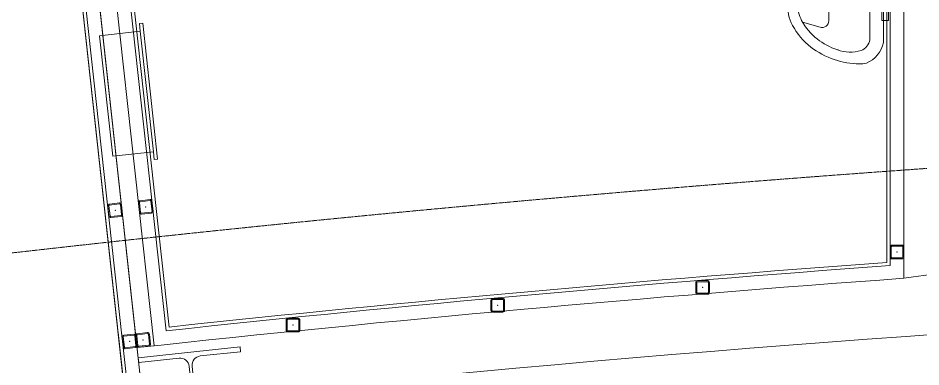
# Model space of a CAD drawing. Extents: x -2749 to 23780, y -1311 to 8245.
# Drawn here: x 9963 to 10227.5, y 2002.6 to 2104.7 of the extents above; entities that cross this region are included whole.
import ezdxf

# ---------------------------------------------------------------- set-up
doc = ezdxf.new("R2010")
doc.units = 0
doc.header["$MEASUREMENT"] = 0
doc.linetypes.add('DOT2', pattern=[0.125, 0, -0.125])
doc.linetypes.add('HIDDEN', pattern=[0.375, 0.25, -0.125])
doc.layers.get('0').update_dxf_attribs({"color": 9, "lineweight": 9})
for name, color, linetype, lineweight in [('05V', 9, 'Continuous', 9), ('06D', 9, 'Continuous', 9), ('10', 9, 'Continuous', 9), ('11', 9, 'Continuous', 9), ('20', 9, 'DOT2', 9), ('35', 9, 'Continuous', 9), ('40B', 9, 'Continuous', 9)]:
    doc.layers.add(name, color=color, linetype=linetype, lineweight=lineweight)

# ---------------------------------------------------------------- blocks, each defined once
blk = doc.blocks.new('v-ak-kagıt kutusu-p-s')
blk.add_line((-177.5, -10), (177.5, -10))
blk.add_lwpolyline([(-200, 0), (200, 0), (200, -10), (177.5, -10), (177.5, -130), (-177.5, -130), (-177.5, -10), (-200, -10), (-200, 0)], close=True)
blk = doc.blocks.new('v-k-pisuar01-p-s')
at = {"linetype": 'DOT2'}
blk.add_line((0, -33), (0, 5), dxfattribs=at)
for p, q in [((-5.07, -16), (4.66, -16)), ((6.59, -18.52), (5.19, -23.78)), ((-6.98, -18.56), (-5.47, -23.73))]:
    blk.add_line(p, q)
for points in [[(11.42, 0), (-11.42, 0, 0.252384), (-17.51, -5, 0.055826), (-17.74, -7, 0.088182), (-16.42, -14.39, 0.087476), (-12.79, -21.28, 0.105521), (-6.48, -26.6, 0.141396), (0.13, -28, 0.121036), (6.87, -26.29, 0.105521), (12.81, -21.28, 0.087476), (16.45, -14.39, 0.088182), (17.76, -7, 0.066704), (17.51, -5, 0.252384), (11.42, 0)], [(13.57, -13.47, 0.172375), (13.81, -6.52, 0.252384), (10.66, -3.93), (-10.66, -3.93, 0.252384), (-13.81, -6.52, 0.172375), (-13.57, -13.47, 0.087476), (-10.42, -19.44, 0.105521), (-5.06, -23.95, 0.144004), (0.01, -25, 0.123151), (5.45, -23.64, 0.105521), (10.44, -19.44, 0.087476), (13.59, -13.47)]]:
    blk.add_lwpolyline(points, format="xyb")
blk.add_lwpolyline([(-5, -0.5), (-5, 1.5), (5, 1.5), (5, -0.5)], close=True)
for centre, radius, start, end in [((1.16, -7.48), 15.9, 200.6506, 202.1301), ((-1.14, -7.48), 15.9, 337.8699, 339.3494), ((-5.07, -18), 2, 90, 196.3895), ((4.66, -18), 2, 345.0686, 90)]:
    blk.add_arc(centre, radius, start, end)
blk = doc.blocks.new('A$C74064896')
at = {"layer": '05V', "xscale": -1, "rotation": 270}
blk.add_blockref('v-k-pisuar01-p-s', (-251, -121), dxfattribs=at)
at = {"layer": '05V', "linetype": 'Continuous', "xscale": -0.0999999999985448, "yscale": 0.0999999999985448, "zscale": 0.0999999999985448, "rotation": 276.2585252953874}
blk.add_blockref('v-ak-kagıt kutusu-p-s', (-465.82, -146.71), dxfattribs=at)
blk = doc.blocks.new('Prf-40x40')
for points in [[(1.5, -2), (-1.5, -2, -0.414214), (-2, -1.5), (-2, 1.5, -0.414214), (-1.5, 2), (1.5, 2, -0.414214), (2, 1.5), (2, -1.5, -0.414214)], [(1.5, -1.7), (-1.5, -1.7, -0.414214), (-1.7, -1.5), (-1.7, 1.5, -0.414214), (-1.5, 1.7), (1.5, 1.7, -0.414214), (1.7, 1.5), (1.7, -1.5, -0.414214)]]:
    blk.add_lwpolyline(points, format="xyb", close=True)
blk.add_point((0, 0))
blk = doc.blocks.new('prf-300')
at = {"linetype": 'Continuous'}
for p, q in [((0, 29), (30, 29)), ((0, 29), (0, 27.6)), ((0, 27.6), (11.88, 27.6)), ((30, 27.6), (18.13, 27.6)), ((30, 29), (30, 27.6)), ((14.58, 24.9), (14.58, 4.1)), ((15.43, 24.9), (15.43, 4.1)), ((0, 1.4), (11.88, 1.4)), ((0, 0), (0, 1.4)), ((30, 1.4), (18.13, 1.4)), ((30, 0), (30, 1.4)), ((0, 0), (30, 0))]:
    blk.add_line(p, q, dxfattribs=at)
for centre, start, end in [((11.88, 24.9), 0, 90), ((18.13, 24.9), 90, 180), ((11.88, 4.1), 270, 0), ((18.13, 4.1), 180, 270)]:
    blk.add_arc(centre, 2.7, start, end, dxfattribs=at)
blk = doc.blocks.new('1.KAT PLANI')
at = {"layer": '06D'}
for points in [[(9997.87, 2008.2), (9997.87, 2008.2, -0.009041), (10222.5, 2028.5), (10222.5, 2235), (10242.5, 2235), (10242.5, 2029.91)], [(9997.25, 2013.17), (10003.24, 1958.49, -0.029197), (10724.29, 1994.45, -0.029197)]]:
    blk.add_lwpolyline(points, format="xyb", dxfattribs=at)
for points in [[(9997.47, 2011.18), (9973.51, 2230.13)], [(9991.74, 2109.81), (10002.82, 2008.76)]]:
    blk.add_lwpolyline(points, dxfattribs=at)
at = {"layer": '11'}
for points in [[(9992.5, 2010.64), (9967.4, 2240), (10052.5, 2240)], [(9993.49, 2010.75), (9968.51, 2239), (10051.5, 2239), (10051.5, 2231), (9995.71, 2231)], [(9995.71, 2110.25), (10006.36, 2013.14)], [(10002.27, 2013.71), (10002.28, 2013.71), (10002.28, 2013.71)]]:
    blk.add_lwpolyline(points, dxfattribs=at)
for points in [[(10006.36, 2013.14, -0.008533), (10218.5, 2032.22), (10218.5, 2231), (10143.5, 2231), (10143.5, 2239), (10321.5, 2239), (10321.5, 2231), (10246.5, 2231), (10246.5, 2034.2)], [(10217.5, 2230), (10217.5, 2033.15, 0.008456), (10007.23, 2014.24, 0.008495)], [(10007.23, 2014.24, 0.00004), (10007.23, 2014.24), (9996.68, 2110.55)], [(9992.28, 2012.62), (9998.81, 1952.98, -0.029399), (10724.25, 1989.45, -0.029399)], [(9993.28, 2012.73), (9999.7, 1954.08, -0.029359), (10724.25, 1990.45, -0.029359)]]:
    blk.add_lwpolyline(points, format="xyb", dxfattribs=at)
at = {"layer": '20', "linetype": 'HIDDEN', "lineweight": 0}
blk.add_lwpolyline([(7497.5, 1433.22, -0.101512), (9968.66, 2228.47, -0.101512)], format="xyb", dxfattribs=at)
at = {"layer": '40B'}
for points in [[(7492.78, 1179.73, -0.007125), (7647.15, 1268.13), (7703.07, 1167.17, -0.099521), (10004.84, 1897.89), (9998.81, 1952.98), (10003.78, 1953.52), (9972.97, 2235), (10477.5, 2235), (10477.5, 2372.5), (10145, 2372.5), (10145, 2365), (8530.5, 2365), (8530.5, 2825), (7900, 2825), (7900, 1845), (7900, 1837.5), (7492.5, 1837.5)], [(10232.5, 2235), (9972.97, 2235), (9973.51, 2230.13), (9997.79, 2008.75), (9997.87, 2008.2, -0.009041), (10222.5, 2028.5), (10232.5, 2029.91), (10232.5, 2235)], [(7107.5, 770.11, -0.130102), (10006.37, 1883.89), (9994.68, 1990.76, -0.029312), (10727.44, 2027.57), (10727.5, 916.43, 0.271408), (9762.5, 325), (7107.5, 325)]]:
    blk.add_lwpolyline(points, format="xyb", close=True, dxfattribs=at)
at = {"layer": '10', "xscale": -0.9999999999999908, "rotation": 96.25982961374353}
for p in [(9991.43, 2048.42), (10000.37, 2049.4), (9995.64, 2010.03), (9999.61, 2010.46)]:
    blk.add_blockref('Prf-40x40', p, dxfattribs=at)
at = {"layer": '10', "xscale": -1}
for p in [(10220.5, 2036.2), (10163.52, 2025.81), (10103.52, 2020.6), (10043.52, 2014.81)]:
    blk.add_blockref('Prf-40x40', p, dxfattribs=at)
at = {"layer": '10', "linetype": 'Continuous', "rotation": 5.996052743728608}
blk.add_blockref('prf-300', (10001.21, 1976.42), dxfattribs=at)

msp = doc.modelspace()

# ---------------------------------------------------------------- linework, layer by layer
at = {"layer": '20', "linetype": 'HIDDEN'}
msp.add_lwpolyline([(7129.5, 979.76, -0.152644), (10705.5, 2076.19, -0.10573)], format="xyb", dxfattribs=at)
at = {"layer": '35'}
msp.add_lwpolyline([(7909.5, 2803), (8525.5, 2803), (8525.5, 2363), (10472.5, 2363), (10472.5, 2240), (9967.4, 2240), (10004.84, 1897.89, 0.099521), (7703.07, 1167.17)], format="xyb", dxfattribs=at)
msp.add_lwpolyline([(10217.5, 2230), (10217.5, 2033.15, 0.008456), (10007.23, 2014.24), (9996.68, 2110.55), (9996.71, 2230), (10052.5, 2230), (10052.5, 2240), (10142.5, 2240), (10142.5, 2230)], format="xyb", close=True, dxfattribs=at)

# ---------------------------------------------------------------- block references
msp.add_blockref('A$C74064896', (10467.5, 2230))
at = {"layer": '06D'}
msp.add_blockref('1.KAT PLANI', (0, 0), dxfattribs=at)

doc.saveas('drawing.dxf')
